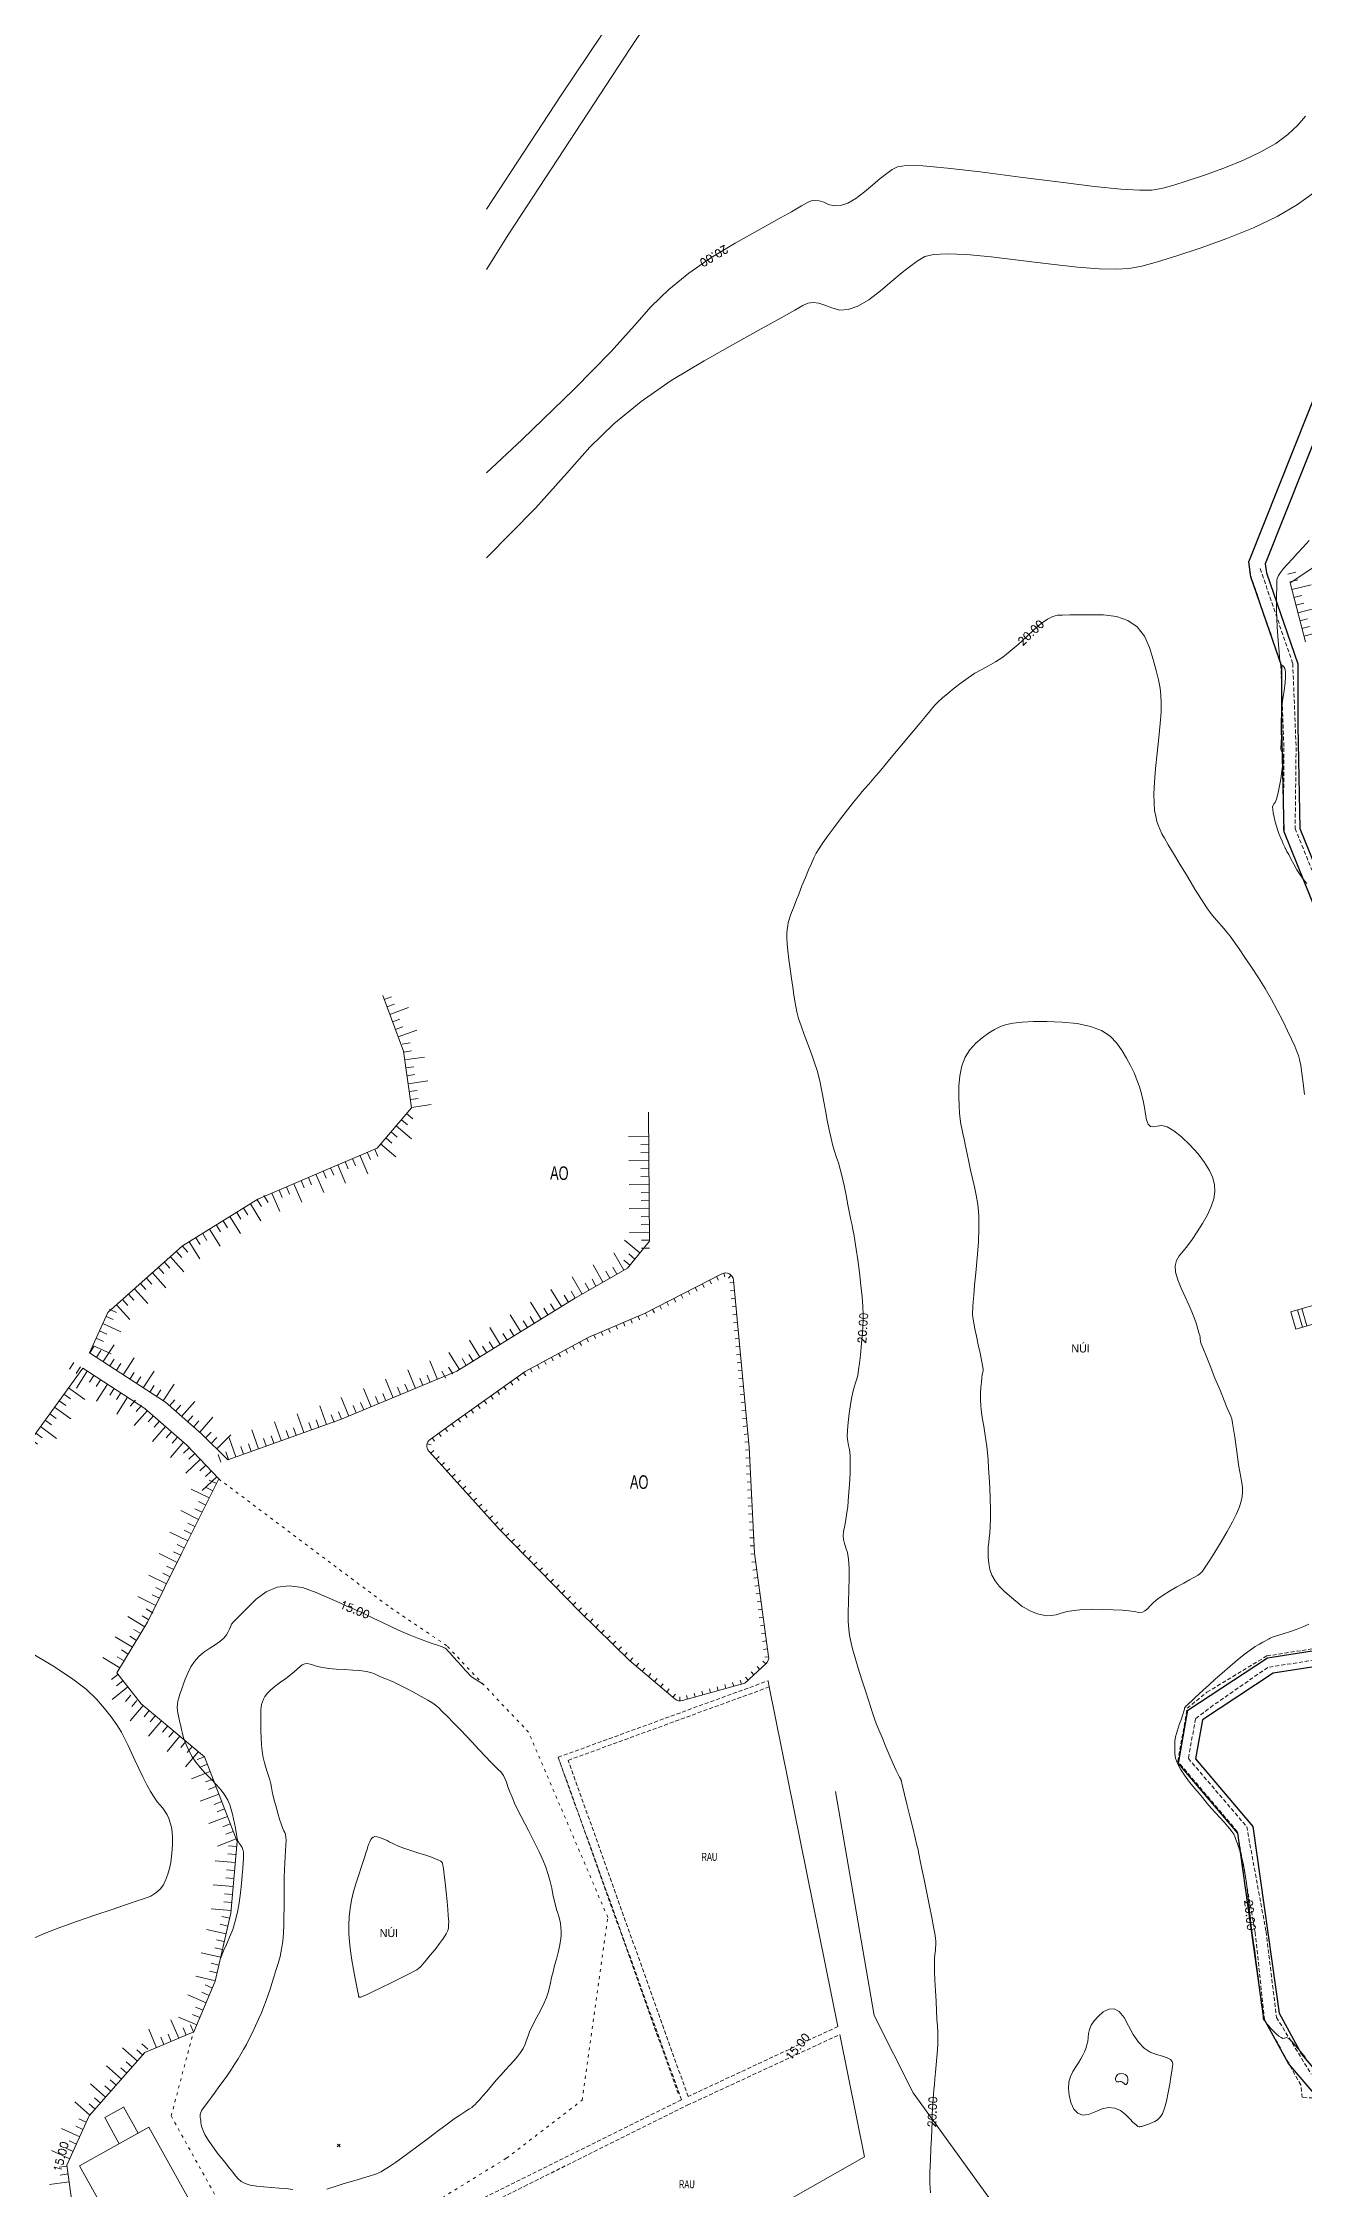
# Model space of a CAD drawing. Header units: inches. Extents: x 496359 to 501064, y 2374078 to 2377203.
# Drawn here: x 498346.5 to 498504.2, y 2376420.4 to 2376688.7 of the extents above; entities that cross this region are included whole.
import ezdxf
from ezdxf.enums import TextEntityAlignment as Align

# ---------------------------------------------------------------- set-up
doc = ezdxf.new("R2010")
doc.units = ezdxf.units.IN
doc.header["$MEASUREMENT"] = 0
doc.linetypes.add('ACAD_ISO03W100', pattern=[30, 12, -18])
doc.linetypes.add('DASHED', pattern=[0.75, 0.5, -0.25])
for name, color, linetype in [('CAY', 3, 'Continuous'), ('chu', 6, 'Continuous'), ('MANH', 147, 'Continuous'), ('NOI', 2, 'Continuous'), ('tl', 8, 'Continuous')]:
    doc.layers.add(name, color=color, linetype=linetype)
for name, color, linetype, lineweight in [('LC Net dam 1', 30, 'Continuous', 30), ('LC Net manh', 239, 'Continuous', 5), ('manh1', 67, 'Continuous', 13)]:
    doc.layers.add(name, color=color, linetype=linetype, lineweight=lineweight)
doc.styles.get("Standard").update_dxf_attribs({"font": 'vnsimli.shx', "height": 2})
doc.styles.add('style1', font='')
doc.styles.get('style1').set_extended_font_data('.VnAvantH')

# ---------------------------------------------------------------- blocks, each defined once
blk = doc.blocks.new('r')
at = {"layer": 'tl', "color": 7}
for points in [[(0.18, -0.18), (-0.18, 0.18)], [(0.18, 0.18), (-0.18, -0.18)]]:
    blk.add_lwpolyline(points, dxfattribs=at)
blk = doc.blocks.new('t1')
at = {"layer": 'tl', "color": 250, "lineweight": 0}
for p, q in [((-2, 0), (-2, 1)), ((-1, 0), (-1, 1)), ((0, 0), (0, 2.5))]:
    blk.add_line(p, q, dxfattribs=at)
blk = doc.blocks.new('t2')
at = {"layer": 'tl', "color": 250, "lineweight": 0}
for p, q in [((-2, 0), (-2, -1)), ((-1, 0), (-1, -1)), ((0, 0), (0, -2.5))]:
    blk.add_line(p, q, dxfattribs=at)
blk = doc.blocks.new('1')
at = {"layer": 'tl', "color": 250, "lineweight": 0}
blk.add_line((0, -0.5), (0, 0), dxfattribs=at)
blk = doc.blocks.new('Nền HT mới')
at = {"layer": 'MANH', "color": 2, "lineweight": 0, "elevation": -28.38}
for points in [[(131.4, 349.88), (117.14, 340.43), (119.04, 333.05)], [(117.23, 249.32), (135.9, 254.75)], [(117.86, 247.16), (136.52, 252.59)], [(118.66, 247.39), (118.04, 249.55)], [(119.24, 247.56), (118.61, 249.72)], [(117.86, 247.16), (117.23, 249.32)]]:
    blk.add_lwpolyline(points, dxfattribs=at)
at = {"layer": 'MANH', "color": 3, "linetype": 'DASHED', "lineweight": 0, "elevation": -28.38}
for points in [[(120.76, 151.03), (118.65, 151.12), (118.46, 152.69), (113.93, 160.84), (112.77, 171.71), (110.52, 184.38), (103.1, 193.12), (104.26, 199.78), (106.74, 201.77), (114.21, 206.31), (122.48, 207.6)], [(120.21, 299.79), (116.3, 309.55), (116.35, 319.98), (115.96, 330.37), (112.05, 341.75)], [(113.39, 342.21), (117.46, 330.35), (117.88, 319.85), (117.76, 309.73), (121.57, 300.3)], [(122.44, 206.16), (114.33, 204.88), (107.53, 200.14), (105.31, 198.46), (104.41, 193.5), (111.7, 184.98), (114.12, 171.87), (115.43, 161.14), (119.76, 154.05)]]:
    blk.add_lwpolyline(points, dxfattribs=at)
at = {"layer": 'MANH', "lineweight": 0, "elevation": -28.38}
for points in [[(3.71, 288.85), (6.3, 281.88), (7.32, 274.81), (3.02, 269.79), (-3.37, 267.08), (-11.88, 263.39), (-21.3, 257.55), (-30.65, 249.23), (-32.92, 244.2), (-23.45, 238.01), (-18.92, 234.05), (-15.66, 230.84), (-1.58, 235.85), (12.99, 241.89), (27.68, 251), (34.32, 254.79), (37.05, 258.13), (36.93, 274.26)], [(-145.43, 131.39), (-151.13, 146.74), (-144.95, 149.08), (-136.59, 151.03), (-124.53, 153.89), (-116.03, 157.11), (-108, 166.14), (-103.2, 175.09), (-96.92, 182.8), (-89.01, 190.37), (-80.57, 195.33), (-70.79, 199.91), (-67.08, 207.64), (-57.59, 216.27), (-48.87, 223.64), (-40.41, 233.13), (-33.79, 242.26)], [(-33.79, 242.26), (-26, 237.24), (-20.77, 232.65), (-16.79, 228.43), (-21.42, 219.1), (-25.68, 210.52), (-29.54, 204.18), (-26.47, 200.32), (-18.56, 193.72), (-14.49, 183.13), (-15.26, 174.18), (-17.21, 165.65), (-19.9, 159.32), (-26.02, 156.73), (-32.98, 148.84), (-35.76, 142.66), (-34.23, 131.46), (-34.23, 131.46), (-34.24, 131.46)], [(51.89, 203.21), (52.03, 202.44)], [(60.62, 160), (52.03, 202.44)], [(60.31, 189.36), (65.13, 161.37), (70.01, 151.72), (79.33, 138.78), (87.49, 128.79)], [(60.84, 158.99), (63.94, 143.72), (32.99, 126.11)], [(-31.03, 148.61), (-28.67, 149.92)], [(-31.03, 148.61), (-29.22, 145.35)], [(-28.7, 149.97), (-26.86, 146.66)], [(-34.2, 142.58), (-25.51, 147.41)], [(-14.69, 127.93), (-25.51, 147.41)], [(-23.37, 123.11), (-34.2, 142.58)]]:
    blk.add_lwpolyline(points, dxfattribs=at)
blk.add_lwpolyline([(9.49, 231.9, -0.444575), (9.64, 233.38), (12.39, 235.38), (21.53, 241.88), (29.47, 246.16), (36.44, 249.11), (46.11, 254.07, -0.530431), (47.56, 253.28), (49.53, 232.4), (50.2, 219.14), (51.95, 206.24, -0.244462), (51.64, 205.37), (48.98, 202.91), (41.17, 200.72, -0.249259), (40.26, 200.92), (34.55, 205.76), (28.31, 211.88), (18.31, 222.11), (10.37, 230.93), (9.49, 231.9)], format="xyb", dxfattribs=at)
at = {"layer": 'MANH', "linetype": 'ACAD_ISO03W100', "lineweight": 0, "ltscale": 0.03, "elevation": -28.38}
for points in [[(-22.73, 148.81), (-14.95, 134.8), (-3.01, 131.79), (5.82, 135.32), (19.18, 143.53), (28.64, 150.78), (31.85, 173.61), (21.95, 196.77), (11.72, 207.59), (4.38, 212.56), (-16.79, 228.43)], [(-22.73, 148.81), (-19.94, 159.3)]]:
    blk.add_lwpolyline(points, dxfattribs=at)
at = {"layer": 'MANH', "linetype": 'DASHED', "lineweight": 0, "elevation": -28.38}
for points in [[(40.64, 151.62), (25.65, 193.64), (51.89, 203.21)], [(41.88, 151.24), (26.9, 193.26), (52.03, 202.44)], [(25.65, 193.64), (41.05, 150.85)], [(21.39, 140.01), (41.78, 150.15), (60.84, 158.99)], [(60.62, 160), (41.88, 151.24)], [(41.05, 150.85), (-15.65, 122.7)], [(-14.94, 121.94), (21.39, 140.01)]]:
    blk.add_lwpolyline(points, dxfattribs=at)
at = {"layer": 'manh1', "color": 1, "lineweight": 0, "elevation": -28.38}
for points in [[(119.5, 345.73), (118.76, 344.89), (118.06, 344.12), (117.41, 343.42), (116.82, 342.78), (116.32, 342.22), (115.93, 341.74), (115.66, 341.33), (115.5, 340.99), (115.45, 340.72), (115.45, 340.44), (115.45, 340.08), (115.45, 339.64), (115.44, 339.11), (115.42, 338.48), (115.41, 337.76), (115.42, 336.92), (115.45, 335.97), (115.52, 334.91), (115.6, 333.77), (115.69, 332.69), (115.76, 331.81), (115.82, 331.16), (115.86, 330.75), (115.89, 330.54), (115.9, 330.46), (115.91, 330.41), (115.92, 330.37), (115.92, 330.33), (115.92, 330.31), (115.94, 330.28), (115.99, 330.23), (116.08, 330.16), (116.2, 330.07), (116.36, 329.95), (116.49, 329.72), (116.57, 329.31), (116.57, 328.71), (116.5, 327.92), (116.37, 326.96), (116.23, 325.93), (116.11, 324.95), (116.04, 324.02), (116.01, 323.16), (116.01, 322.37), (116.03, 321.67), (116.04, 321.08), (116.03, 320.6), (116.02, 320.24), (115.99, 319.99), (115.97, 319.8), (115.98, 319.63), (116.02, 319.47), (116.09, 319.32), (116.17, 319.16), (116.25, 318.9), (116.26, 318.45), (116.22, 317.78), (116.11, 316.92), (115.95, 315.88), (115.76, 314.84), (115.58, 314), (115.41, 313.38), (115.25, 312.99), (115.1, 312.79), (115, 312.66), (114.94, 312.44), (114.95, 312.11), (115.01, 311.67), (115.12, 311.13), (115.27, 310.55), (115.43, 310), (115.6, 309.47), (115.77, 308.98), (115.95, 308.53), (116.12, 308.13), (116.26, 307.81), (116.38, 307.57), (116.46, 307.39), (116.52, 307.28), (116.6, 307.13), (116.74, 306.87), (116.95, 306.47), (117.24, 305.93), (117.59, 305.27), (117.98, 304.58), (118.38, 303.94), (118.8, 303.37), (119.23, 302.87)], [(16.69, 379.6), (19.47, 384.03), (34.64, 407.22), (47.16, 425.89), (56.41, 439.1), (62.32, 446.79), (65.31, 449.42), (67.76, 449.87), (72.07, 451.01), (78.65, 453.34), (87.51, 456.9), (98.36, 461.55), (109.34, 466.26), (118.62, 470.02), (125.88, 472.65)], [(119.06, 398.77), (118.08, 397.62), (116.86, 396.47), (115.33, 395.36), (113.47, 394.28), (111.3, 393.24), (108.85, 392.26), (106.42, 391.38), (104.28, 390.66), (102.49, 390.11), (101.04, 389.73), (99.83, 389.52), (98.32, 389.49), (95.96, 389.64), (92.66, 389.98), (88.42, 390.49), (83.39, 391.15), (78.41, 391.8), (74.3, 392.27), (71.22, 392.53), (69.16, 392.58), (68.06, 392.42), (67.41, 392.08), (66.72, 391.59), (65.91, 390.96), (64.98, 390.18), (63.92, 389.3), (62.85, 388.48), (61.85, 387.89), (60.95, 387.58), (60.16, 387.53), (59.45, 387.72), (58.83, 387.99), (58.26, 388.17), (57.74, 388.23), (57.27, 388.16), (56.8, 387.96), (56.06, 387.53), (54.81, 386.82), (52.99, 385.8), (50.62, 384.48), (47.75, 382.87), (44.74, 381.06), (41.97, 379.13), (39.49, 377.1), (37.27, 374.96), (35.18, 372.59), (32.28, 369.36), (27.65, 364.64), (21.16, 358.35), (16.69, 354.16)], [(72.18, 139.19), (72.1, 140.36), (72.11, 141.81), (72.17, 143.34), (72.23, 144.76), (72.29, 146.03), (72.34, 147.14), (72.37, 148.1), (72.41, 148.94), (72.44, 149.7), (72.48, 150.38), (72.52, 150.97), (72.56, 151.51), (72.61, 152.06), (72.67, 152.7), (72.74, 153.44), (72.82, 154.29), (72.91, 155.22), (72.99, 156.18), (73.05, 157.07), (73.08, 157.88), (73.09, 158.63), (73.08, 159.32), (73.04, 160.05), (72.99, 160.92), (72.93, 161.96), (72.87, 163.15), (72.79, 164.47), (72.72, 165.77), (72.68, 166.89), (72.67, 167.8), (72.69, 168.51), (72.74, 169.03), (72.79, 169.44), (72.82, 169.83), (72.84, 170.22), (72.83, 170.62), (72.79, 171.04), (72.71, 171.61), (72.56, 172.46), (72.34, 173.61), (72.06, 175.04), (71.71, 176.72), (71.37, 178.37), (71.09, 179.72), (70.89, 180.72), (70.76, 181.37), (70.69, 181.73), (70.63, 182.06), (70.49, 182.66), (70.27, 183.58), (69.98, 184.81), (69.61, 186.3), (69.24, 187.79), (68.95, 189), (68.73, 189.87), (68.6, 190.42), (68.55, 190.65), (68.53, 190.72), (68.53, 190.75), (68.52, 190.79), (68.51, 190.82), (68.49, 190.85), (68.47, 190.89), (68.44, 190.96), (68.39, 191.04), (68.32, 191.15), (68.23, 191.31), (68.09, 191.59), (67.86, 192.09), (67.53, 192.82), (67.11, 193.78), (66.61, 194.94), (66.12, 196.11), (65.71, 197.09), (65.4, 197.87), (65.18, 198.43), (65.06, 198.81), (64.93, 199.22), (64.73, 199.86), (64.44, 200.77), (64.06, 201.93), (63.61, 203.33), (63.15, 204.77), (62.75, 206.07), (62.44, 207.18), (62.21, 208.11), (62.05, 208.89), (61.96, 209.67), (61.91, 210.62), (61.9, 211.76), (61.92, 213.09), (61.98, 214.58), (62.03, 216.06), (62.01, 217.34), (61.94, 218.39), (61.8, 219.22), (61.61, 219.84), (61.43, 220.35), (61.31, 220.85), (61.27, 221.35), (61.31, 221.87), (61.42, 222.41), (61.56, 223.07), (61.7, 223.93), (61.83, 225), (61.95, 226.28), (62.06, 227.73), (62.14, 229.17), (62.16, 230.4), (62.14, 231.38), (62.06, 232.11), (61.94, 232.62), (61.83, 233.1), (61.78, 233.73), (61.79, 234.52), (61.87, 235.49), (62.01, 236.61), (62.19, 237.73), (62.36, 238.68), (62.52, 239.44), (62.67, 240.02), (62.82, 240.43), (62.95, 240.83), (63.08, 241.37), (63.2, 242.05), (63.32, 242.9), (63.43, 243.89), (63.52, 244.91), (63.61, 245.86), (63.68, 246.73), (63.73, 247.5), (63.77, 248.22), (63.78, 249), (63.74, 249.98), (63.64, 251.19), (63.49, 252.62), (63.29, 254.23), (63.08, 255.82), (62.9, 257.17), (62.74, 258.25), (62.6, 259.06), (62.49, 259.62), (62.38, 260.13), (62.24, 260.8), (62.07, 261.65), (61.86, 262.69), (61.63, 263.89), (61.38, 265.1), (61.14, 266.19), (60.9, 267.14), (60.67, 267.93), (60.44, 268.6), (60.22, 269.27), (59.99, 270.06), (59.76, 270.99), (59.52, 272.07), (59.28, 273.27), (59.05, 274.47), (58.84, 275.55), (58.67, 276.5), (58.52, 277.31), (58.39, 278), (58.23, 278.69), (58.01, 279.5), (57.69, 280.45), (57.3, 281.55), (56.84, 282.76), (56.39, 283.97), (56, 285.06), (55.7, 286), (55.48, 286.8), (55.33, 287.48), (55.22, 288.15), (55.1, 288.95), (54.97, 289.89), (54.81, 290.97), (54.64, 292.18), (54.48, 293.37), (54.36, 294.43), (54.28, 295.32), (54.24, 296.05), (54.24, 296.62), (54.27, 297.1), (54.33, 297.55), (54.41, 297.97), (54.51, 298.37), (54.64, 298.76), (54.81, 299.23), (55.05, 299.83), (55.35, 300.59), (55.71, 301.5), (56.12, 302.55), (56.55, 303.61), (56.95, 304.55), (57.3, 305.37), (57.62, 306.06), (57.91, 306.63), (58.25, 307.22), (58.72, 307.93), (59.33, 308.8), (60.08, 309.8), (60.94, 310.94), (61.81, 312.05), (62.56, 313), (63.17, 313.76), (63.66, 314.34), (64.03, 314.78), (64.46, 315.26), (65.09, 316), (65.96, 317.02), (67.06, 318.34), (68.36, 319.9), (69.65, 321.45), (70.73, 322.74), (71.55, 323.74), (72.12, 324.43), (72.46, 324.86), (72.75, 325.18), (73.14, 325.56), (73.67, 326.04), (74.34, 326.61), (75.14, 327.27), (76.01, 327.95), (76.88, 328.57), (77.74, 329.13), (78.6, 329.62), (79.44, 330.07), (80.31, 330.54), (81.21, 331.14), (82.16, 331.87), (83.15, 332.72), (84.17, 333.69), (85.15, 334.61), (86.03, 335.36), (86.8, 335.9), (87.46, 336.23), (88.04, 336.38), (88.69, 336.41), (89.58, 336.43), (90.73, 336.44), (92.15, 336.45), (93.79, 336.42), (95.43, 336.23), (96.85, 335.74), (98.01, 334.92), (98.91, 333.78), (99.56, 332.35), (100.03, 330.85), (100.4, 329.48), (100.68, 328.29), (100.88, 327.26), (100.99, 326.38), (101.03, 325.45), (101, 324.27), (100.9, 322.83), (100.74, 321.11), (100.53, 319.16), (100.32, 317.21), (100.18, 315.5), (100.11, 314.06), (100.12, 312.89), (100.2, 311.99), (100.33, 311.26), (100.49, 310.62), (100.67, 310.05), (100.87, 309.54), (101.1, 309.07), (101.42, 308.51), (101.9, 307.7), (102.54, 306.62), (103.35, 305.28), (104.29, 303.72), (105.24, 302.16), (106.06, 300.85), (106.74, 299.82), (107.26, 299.08), (107.64, 298.59), (107.95, 298.25), (108.26, 297.91), (108.57, 297.55), (108.89, 297.17), (109.23, 296.76), (109.63, 296.25), (110.13, 295.56), (110.75, 294.68), (111.49, 293.62), (112.32, 292.39), (113.19, 291.06), (114.02, 289.72), (114.8, 288.36), (115.53, 287.01), (116.21, 285.68), (116.81, 284.44), (117.31, 283.39), (117.7, 282.53), (117.98, 281.87), (118.17, 281.37), (118.31, 280.84), (118.45, 280.11), (118.6, 279.13), (118.76, 277.91), (118.93, 276.48)], [(119.48, 210.29), (118.7, 209.93), (117.88, 209.61), (117.04, 209.32), (116.25, 209.08), (115.61, 208.87), (115.14, 208.72), (114.82, 208.6), (114.65, 208.53), (114.53, 208.45), (114.34, 208.35), (114.07, 208.2), (113.72, 208.02), (113.29, 207.79), (112.76, 207.48), (112.12, 207.04), (111.38, 206.48), (110.53, 205.79), (109.59, 204.99), (108.65, 204.16), (107.78, 203.39), (107.01, 202.69), (106.32, 202.07), (105.74, 201.53), (105.24, 201.07), (104.84, 200.69), (104.52, 200.4), (104.3, 200.19), (104.15, 200.06), (104.06, 199.97), (104, 199.91), (103.96, 199.85), (103.94, 199.81), (103.93, 199.76), (103.91, 199.64), (103.83, 199.39), (103.71, 199), (103.54, 198.47), (103.32, 197.82), (103.11, 197.16), (102.94, 196.61), (102.82, 196.19), (102.75, 195.89), (102.73, 195.71), (102.73, 195.54), (102.74, 195.31), (102.74, 194.99), (102.73, 194.59), (102.74, 194.1), (102.82, 193.53), (103.04, 192.88), (103.41, 192.17), (103.92, 191.39), (104.57, 190.55), (105.22, 189.76), (105.76, 189.11), (106.18, 188.61), (106.46, 188.26), (106.63, 188.05), (106.78, 187.86), (107.02, 187.58), (107.36, 187.2), (107.8, 186.7), (108.34, 186.11), (108.87, 185.53), (109.31, 185.04), (109.64, 184.66), (109.86, 184.38), (109.99, 184.21), (110.08, 184.03), (110.2, 183.75), (110.36, 183.35), (110.55, 182.84), (110.78, 182.2), (111.02, 181.4), (111.25, 180.42), (111.47, 179.25), (111.67, 177.9), (111.85, 176.4), (112.01, 174.96), (112.14, 173.77), (112.24, 172.88), (112.3, 172.28), (112.34, 171.95), (112.37, 171.79), (112.39, 171.67), (112.4, 171.59), (112.42, 171.51), (112.43, 171.43), (112.47, 171.15), (112.56, 170.5), (112.7, 169.45), (112.89, 168), (113.12, 166.21), (113.35, 164.42), (113.53, 162.97), (113.67, 161.91), (113.75, 161.25), (113.78, 160.96), (113.8, 160.88), (113.81, 160.83), (113.83, 160.81), (113.86, 160.79), (113.9, 160.77), (113.94, 160.74), (114, 160.69), (114.07, 160.6), (114.15, 160.49), (114.24, 160.34), (114.37, 160.16), (114.55, 159.94), (114.78, 159.69), (115.07, 159.4), (115.4, 159.08), (115.73, 158.8), (116.01, 158.61), (116.24, 158.51), (116.41, 158.52), (116.54, 158.6), (116.69, 158.63), (116.95, 158.48), (117.33, 158.14), (117.82, 157.6), (118.42, 156.89), (119.07, 156.14)], [(-16.55, 168.56), (-16.49, 168.7), (-16.18, 169.44), (-15.82, 170.26), (-15.43, 171.15), (-15.04, 172.12), (-14.71, 173.16), (-14.44, 174.28), (-14.22, 175.46), (-14.07, 176.69), (-13.95, 177.87), (-13.86, 178.9), (-13.78, 179.76), (-13.72, 180.45), (-13.68, 180.98), (-13.67, 181.41), (-13.7, 181.77), (-13.76, 182.1), (-13.86, 182.38), (-14, 182.61), (-14.14, 182.8), (-14.25, 182.95), (-14.33, 183.07), (-14.39, 183.14), (-14.41, 183.19), (-14.43, 183.28), (-14.47, 183.48), (-14.52, 183.79), (-14.6, 184.23), (-14.7, 184.77), (-14.81, 185.37), (-14.94, 185.97), (-15.08, 186.55), (-15.23, 187.13), (-15.41, 187.7), (-15.66, 188.28), (-16.01, 188.89), (-16.49, 189.54), (-17.08, 190.22), (-17.77, 190.93), (-18.48, 191.65), (-19.11, 192.36), (-19.65, 193.04), (-20.09, 193.7), (-20.44, 194.34), (-20.73, 194.96), (-20.97, 195.54), (-21.17, 196.09), (-21.33, 196.61), (-21.45, 197.1), (-21.54, 197.56), (-21.64, 197.99), (-21.72, 198.4), (-21.81, 198.79), (-21.89, 199.15), (-21.94, 199.51), (-21.96, 199.88), (-21.94, 200.26), (-21.88, 200.66), (-21.77, 201.08), (-21.63, 201.55), (-21.45, 202.09), (-21.23, 202.71), (-20.96, 203.4), (-20.65, 204.16), (-20.28, 204.93), (-19.82, 205.62), (-19.27, 206.25), (-18.63, 206.79), (-17.91, 207.27), (-17.22, 207.7), (-16.63, 208.12), (-16.16, 208.53), (-15.82, 208.93), (-15.59, 209.32), (-15.44, 209.67), (-15.32, 209.95), (-15.24, 210.15), (-15.18, 210.28), (-15.12, 210.36), (-14.96, 210.53), (-14.59, 210.91), (-13.99, 211.52), (-13.16, 212.37), (-12.1, 213.4), (-10.87, 214.34), (-9.48, 214.92), (-7.97, 215.09), (-6.32, 214.86), (-4.59, 214.25), (-2.96, 213.53), (-1.65, 212.93), (-0.69, 212.49), (-0.08, 212.22), (0.23, 212.1), (0.49, 212.01), (0.93, 211.81), (1.61, 211.48), (2.53, 211.04), (3.67, 210.48), (4.89, 209.89), (6.06, 209.36), (7.16, 208.89), (8.17, 208.48), (9.1, 208.14), (9.91, 207.87), (10.55, 207.65), (11.03, 207.48), (11.34, 207.37), (11.51, 207.29), (11.64, 207.18), (11.86, 206.96), (12.17, 206.62), (12.58, 206.16), (13.08, 205.6), (13.59, 205.03), (14.01, 204.55), (14.34, 204.19), (14.57, 203.93), (14.73, 203.77), (14.93, 203.62), (15.28, 203.39), (15.79, 203.06), (16.28, 202.77)]]:
    blk.add_lwpolyline(points, dxfattribs=at)
at = {"layer": 'manh1', "lineweight": 0, "elevation": -28.38}
for points in [[(16.69, 387.13), (26, 401.37), (43.08, 426.82), (55.68, 444.84), (63.72, 455.31), (67.67, 458.84), (70.3, 459.14), (74.41, 459.91), (80.47, 461.78), (88.51, 464.85), (98.28, 468.96), (108.24, 473.15), (116.84, 476.48), (123.83, 478.77)], [(120.13, 389.22), (118.04, 387.7), (115.51, 386.23), (112.55, 384.82), (109.21, 383.47), (105.89, 382.28), (102.99, 381.3), (100.55, 380.55), (98.58, 380.03), (97.01, 379.73), (95.38, 379.63), (93.25, 379.68), (90.54, 379.89), (87.26, 380.24), (83.49, 380.72), (79.78, 381.17), (76.68, 381.46), (74.26, 381.57), (72.55, 381.48), (71.47, 381.21), (70.66, 380.73), (69.74, 380.07), (68.64, 379.2), (67.36, 378.14), (65.93, 376.93), (64.46, 375.81), (63.11, 375.02), (61.88, 374.59), (60.79, 374.53), (59.84, 374.79), (58.98, 375.15), (58.21, 375.4), (57.5, 375.48), (56.86, 375.39), (56.21, 375.11), (55.21, 374.53), (53.5, 373.56), (51.03, 372.17), (47.79, 370.37), (43.88, 368.17), (39.78, 365.7), (36, 363.08), (32.61, 360.31), (29.6, 357.38), (26.74, 354.15), (22.79, 349.75), (16.69, 343.54)], [(-40.32, 206.73), (-37.5, 205.07), (-35.18, 203.55), (-33.37, 202.16), (-32.05, 200.9), (-31.05, 199.75), (-30.22, 198.69), (-29.52, 197.7), (-28.95, 196.79), (-28.5, 195.94), (-28.11, 195.1), (-27.69, 194.22), (-27.25, 193.27), (-26.77, 192.26), (-26.27, 191.22), (-25.77, 190.21), (-25.31, 189.35), (-24.87, 188.64), (-24.47, 188.07), (-24.11, 187.65), (-23.79, 187.28), (-23.5, 186.89), (-23.24, 186.46), (-23.02, 185.99), (-22.84, 185.47), (-22.7, 184.91), (-22.6, 184.29), (-22.55, 183.61), (-22.55, 182.87), (-22.59, 182.08), (-22.67, 181.28), (-22.79, 180.5), (-22.95, 179.75), (-23.14, 179.03), (-23.38, 178.35), (-23.69, 177.71), (-24.11, 177.16), (-24.64, 176.69), (-25.29, 176.3), (-26.08, 175.98), (-27.09, 175.64), (-28.44, 175.19), (-30.12, 174.63), (-32.13, 173.95), (-34.43, 173.17), (-36.65, 172.38), (-38.46, 171.68), (-39.8, 171.09)], [(-3.29, 139.66), (-2.76, 139.84), (-2.12, 140.05), (-1.37, 140.28), (-0.52, 140.54), (0.41, 140.81), (1.3, 141.07), (2.03, 141.28), (2.58, 141.45), (2.94, 141.57), (3.15, 141.65), (3.3, 141.73), (3.52, 141.85), (3.82, 142.04), (4.21, 142.28), (4.69, 142.59), (5.3, 143.01), (6.08, 143.56), (7.03, 144.25), (8.16, 145.09), (9.42, 146.05), (10.68, 146.99), (11.77, 147.8), (12.66, 148.44), (13.35, 148.92), (13.86, 149.24), (14.24, 149.48), (14.56, 149.69), (14.84, 149.89), (15.07, 150.07), (15.27, 150.26), (15.49, 150.51), (15.8, 150.85), (16.21, 151.32), (16.71, 151.89), (17.29, 152.57), (17.91, 153.29), (18.51, 153.96), (19.08, 154.59), (19.61, 155.18), (20.11, 155.72), (20.56, 156.23), (20.95, 156.74), (21.26, 157.26), (21.51, 157.78), (21.7, 158.3), (21.89, 158.85), (22.12, 159.44), (22.42, 160.09), (22.77, 160.78), (23.17, 161.52), (23.56, 162.26), (23.9, 162.96), (24.18, 163.63), (24.39, 164.26), (24.54, 164.85), (24.67, 165.46), (24.82, 166.12), (25, 166.83), (25.2, 167.61), (25.43, 168.43), (25.64, 169.25), (25.81, 170.01), (25.93, 170.7), (26, 171.31), (26.01, 171.87), (25.99, 172.37), (25.94, 172.85), (25.85, 173.3), (25.74, 173.74), (25.6, 174.16), (25.45, 174.61), (25.29, 175.15), (25.14, 175.77), (24.99, 176.48), (24.84, 177.28), (24.65, 178.13), (24.41, 179), (24.1, 179.9), (23.73, 180.81), (23.3, 181.73), (22.84, 182.66), (22.38, 183.57), (21.92, 184.48), (21.46, 185.38), (21.01, 186.26), (20.58, 187.1), (20.2, 187.9), (19.88, 188.65), (19.6, 189.34), (19.37, 189.97), (19.17, 190.53), (18.97, 190.99), (18.79, 191.37), (18.61, 191.64), (18.43, 191.85), (18.17, 192.09), (17.78, 192.48), (17.24, 193.04), (16.56, 193.76), (15.74, 194.63), (14.91, 195.53), (14.14, 196.33), (13.47, 197.04), (12.9, 197.63), (12.41, 198.11), (12, 198.52), (11.63, 198.89), (11.31, 199.21), (11.03, 199.51), (10.78, 199.77), (10.46, 200.05), (9.98, 200.39), (9.34, 200.8), (8.52, 201.26), (7.56, 201.78), (6.59, 202.29), (5.76, 202.71), (5.09, 203.03), (4.59, 203.26), (4.23, 203.41), (3.95, 203.51), (3.67, 203.63), (3.37, 203.76), (3.04, 203.91), (2.68, 204.07), (2.23, 204.23), (1.63, 204.36), (0.87, 204.47), (-0.03, 204.55), (-1.08, 204.61), (-2.12, 204.67), (-3.04, 204.75), (-3.82, 204.87), (-4.45, 205.01), (-4.94, 205.17), (-5.34, 205.3), (-5.71, 205.35), (-6.04, 205.32), (-6.34, 205.19), (-6.62, 204.97), (-6.94, 204.69), (-7.34, 204.34), (-7.83, 203.95), (-8.41, 203.51), (-9.07, 203.03), (-9.72, 202.54), (-10.26, 202.07), (-10.69, 201.65), (-11, 201.25), (-11.2, 200.9), (-11.33, 200.56), (-11.42, 200.23), (-11.49, 199.9), (-11.53, 199.58), (-11.54, 199.24), (-11.54, 198.85), (-11.53, 198.34), (-11.52, 197.71), (-11.5, 196.94), (-11.47, 196.07), (-11.42, 195.18), (-11.34, 194.35), (-11.23, 193.61), (-11.08, 192.94), (-10.9, 192.36), (-10.71, 191.83), (-10.55, 191.32), (-10.41, 190.82), (-10.29, 190.34), (-10.19, 189.87), (-10.09, 189.37), (-9.96, 188.8), (-9.8, 188.15), (-9.61, 187.44), (-9.39, 186.67), (-9.17, 185.93), (-8.97, 185.31), (-8.8, 184.82), (-8.65, 184.47), (-8.53, 184.23), (-8.44, 184), (-8.39, 183.67), (-8.37, 183.23), (-8.39, 182.66), (-8.44, 181.99), (-8.49, 181.23), (-8.54, 180.42), (-8.58, 179.57), (-8.6, 178.67), (-8.61, 177.74), (-8.61, 176.77), (-8.61, 175.78), (-8.62, 174.77), (-8.63, 173.74), (-8.64, 172.7), (-8.69, 171.66), (-8.78, 170.65), (-8.93, 169.68), (-9.12, 168.75), (-9.37, 167.85), (-9.63, 166.99), (-9.89, 166.17), (-10.14, 165.39), (-10.37, 164.65), (-10.6, 163.94), (-10.85, 163.23), (-11.13, 162.5), (-11.44, 161.72), (-11.8, 160.91), (-12.19, 160.07), (-12.58, 159.24), (-12.97, 158.47), (-13.33, 157.76), (-13.68, 157.12), (-14.01, 156.53), (-14.36, 155.94), (-14.75, 155.32), (-15.19, 154.65), (-15.68, 153.93), (-16.21, 153.18), (-16.75, 152.44), (-17.24, 151.77), (-17.68, 151.18), (-18.07, 150.66), (-18.41, 150.22), (-18.69, 149.85), (-18.9, 149.52), (-19.04, 149.24), (-19.11, 149.01), (-19.12, 148.81), (-19.1, 148.63), (-19.07, 148.44), (-19.04, 148.23), (-19.01, 148), (-18.98, 147.76), (-18.93, 147.5), (-18.83, 147.19), (-18.69, 146.86), (-18.51, 146.49), (-18.28, 146.08), (-17.99, 145.64), (-17.66, 145.15), (-17.27, 144.62), (-16.84, 144.05), (-16.35, 143.44), (-15.87, 142.85), (-15.42, 142.29), (-15.03, 141.8), (-14.67, 141.35), (-14.35, 140.97), (-13.98, 140.64), (-13.49, 140.38), (-12.85, 140.17), (-12.06, 140.03), (-11.15, 139.94), (-10.19, 139.88), (-9.25, 139.81), (-8.36, 139.73), (-7.52, 139.63)]]:
    blk.add_lwpolyline(points, dxfattribs=at)
for points in [[(89.25, 211.85), (90.13, 212), (91.17, 212.1), (92.38, 212.15), (93.71, 212.13), (95.02, 212.08), (96.12, 212.02), (96.99, 211.95), (97.63, 211.87), (98.05, 211.78), (98.36, 211.75), (98.67, 211.8), (98.98, 211.96), (99.3, 212.21), (99.65, 212.57), (100.06, 212.98), (100.6, 213.43), (101.27, 213.91), (102.07, 214.41), (102.97, 214.93), (103.85, 215.41), (104.57, 215.81), (105.1, 216.11), (105.46, 216.31), (105.64, 216.42), (105.73, 216.48), (105.81, 216.54), (105.9, 216.61), (105.98, 216.68), (106.09, 216.78), (106.28, 217.03), (106.61, 217.52), (107.1, 218.28), (107.73, 219.3), (108.5, 220.56), (109.28, 221.87), (109.93, 223.06), (110.43, 224.08), (110.79, 224.94), (111, 225.65), (111.12, 226.25), (111.18, 226.79), (111.19, 227.28), (111.15, 227.73), (111.07, 228.15), (110.96, 228.64), (110.83, 229.32), (110.69, 230.18), (110.54, 231.24), (110.38, 232.46), (110.22, 233.66), (110.07, 234.65), (109.94, 235.41), (109.83, 235.94), (109.72, 236.27), (109.56, 236.64), (109.28, 237.28), (108.89, 238.24), (108.37, 239.51), (107.74, 241.04), (107.13, 242.56), (106.63, 243.81), (106.26, 244.73), (106.03, 245.32), (105.94, 245.61), (105.91, 245.72), (105.9, 245.8), (105.9, 245.86), (105.9, 245.92), (105.9, 245.98), (105.89, 246.1), (105.83, 246.34), (105.74, 246.69), (105.6, 247.17), (105.41, 247.78), (105.17, 248.49), (104.86, 249.3), (104.47, 250.21), (104.02, 251.2), (103.51, 252.28), (103.08, 253.33), (102.82, 254.27), (102.77, 255.07), (102.92, 255.75), (103.27, 256.32), (103.75, 256.88), (104.29, 257.56), (104.88, 258.37), (105.52, 259.31), (106.19, 260.37), (106.8, 261.46), (107.27, 262.49), (107.58, 263.46), (107.72, 264.37), (107.7, 265.21), (107.49, 266.06), (107.07, 266.98), (106.45, 267.98), (105.62, 269.06), (104.61, 270.18), (103.56, 271.2), (102.61, 271.95), (101.78, 272.42), (101.09, 272.6), (100.52, 272.53), (100.06, 272.42), (99.69, 272.5), (99.4, 272.79), (99.19, 273.3), (99.06, 274.01), (98.93, 274.85), (98.77, 275.7), (98.56, 276.56), (98.3, 277.43), (97.99, 278.3), (97.62, 279.18), (97.19, 280.09), (96.69, 281.01), (96.13, 281.95), (95.48, 282.9), (94.65, 283.77), (93.56, 284.47), (92.18, 285), (90.52, 285.35), (88.62, 285.53), (86.71, 285.59), (85.04, 285.59), (83.65, 285.53), (82.53, 285.41), (81.67, 285.23), (80.94, 284.97), (80.2, 284.61), (79.44, 284.14), (78.64, 283.57), (77.84, 282.88), (77.1, 282.08), (76.52, 281.13), (76.09, 280.05), (75.84, 278.83), (75.74, 277.51), (75.73, 276.21), (75.76, 275.07), (75.81, 274.13), (75.88, 273.38), (75.97, 272.79), (76.08, 272.25), (76.21, 271.62), (76.37, 270.88), (76.55, 270.03), (76.75, 269.07), (76.97, 268.06), (77.19, 267.03), (77.43, 266), (77.67, 264.96), (77.91, 263.9), (78.11, 262.73), (78.22, 261.36), (78.24, 259.79), (78.17, 258.01), (78.02, 256.07), (77.84, 254.2), (77.69, 252.63), (77.58, 251.41), (77.5, 250.55), (77.47, 250.01), (77.46, 249.66), (77.45, 249.37), (77.45, 249.12), (77.45, 248.9), (77.46, 248.69), (77.5, 248.38), (77.59, 247.89), (77.73, 247.19), (77.92, 246.29), (78.16, 245.21), (78.39, 244.14), (78.57, 243.26), (78.69, 242.61), (78.75, 242.17), (78.75, 241.94), (78.71, 241.76), (78.66, 241.47), (78.61, 241.07), (78.54, 240.53), (78.47, 239.88), (78.42, 239.15), (78.42, 238.38), (78.46, 237.57), (78.56, 236.74), (78.69, 235.88), (78.84, 235.02), (78.98, 234.16), (79.11, 233.33), (79.21, 232.5), (79.3, 231.68), (79.38, 230.8), (79.45, 229.79), (79.52, 228.65), (79.58, 227.37), (79.63, 225.98), (79.67, 224.62), (79.67, 223.44), (79.65, 222.45), (79.6, 221.66), (79.53, 221.04), (79.46, 220.5), (79.41, 219.93), (79.4, 219.3), (79.41, 218.61), (79.47, 217.87), (79.6, 217.12), (79.86, 216.39), (80.25, 215.7), (80.77, 215.03), (81.4, 214.41), (82.04, 213.84), (82.6, 213.37), (83.05, 212.99), (83.4, 212.71), (83.66, 212.51), (83.9, 212.35), (84.2, 212.18), (84.57, 212), (85.02, 211.8), (85.54, 211.59), (86.11, 211.43), (86.69, 211.34), (87.28, 211.36), (87.89, 211.46), (88.53, 211.64)], [(2.34, 183.54), (2.52, 183.67), (2.74, 183.73), (3.01, 183.71), (3.32, 183.63), (3.65, 183.51), (3.96, 183.38), (4.25, 183.24), (4.53, 183.09), (4.81, 182.94), (5.16, 182.77), (5.67, 182.55), (6.36, 182.3), (7.22, 182.01), (8.22, 181.68), (9.21, 181.36), (10.01, 181.08), (10.59, 180.84), (10.97, 180.65), (11.15, 180.48), (11.23, 180.2), (11.31, 179.7), (11.4, 178.96), (11.51, 177.98), (11.63, 176.79), (11.75, 175.6), (11.84, 174.62), (11.91, 173.89), (11.94, 173.4), (11.96, 173.13), (11.96, 172.98), (11.95, 172.84), (11.95, 172.67), (11.94, 172.49), (11.93, 172.27), (11.84, 171.98), (11.64, 171.58), (11.3, 171.05), (10.83, 170.39), (10.25, 169.64), (9.65, 168.9), (9.14, 168.27), (8.73, 167.8), (8.42, 167.46), (8.2, 167.25), (7.96, 167.09), (7.63, 166.9), (7.17, 166.66), (6.6, 166.36), (5.92, 166.02), (5.2, 165.67), (4.5, 165.32), (3.83, 165), (3.21, 164.69), (2.62, 164.41), (2.11, 164.16), (1.68, 163.96), (1.35, 163.81), (1.12, 163.72), (0.98, 163.67), (0.89, 163.66), (0.82, 163.66), (0.77, 163.67), (0.74, 163.69), (0.72, 163.73), (0.71, 163.76), (0.7, 163.8), (0.69, 163.84), (0.69, 163.88), (0.68, 163.94), (0.64, 164.12), (0.56, 164.51), (0.44, 165.15), (0.26, 166.01), (0.05, 167.1), (-0.16, 168.28), (-0.33, 169.44), (-0.45, 170.56), (-0.52, 171.64), (-0.53, 172.68), (-0.48, 173.71), (-0.37, 174.75), (-0.18, 175.8), (0.08, 176.88), (0.4, 177.95), (0.73, 178.97), (1.02, 179.86), (1.27, 180.61), (1.47, 181.23), (1.62, 181.72), (1.75, 182.12), (1.87, 182.48), (1.99, 182.81), (2.1, 183.09), (2.21, 183.35)], [(94.47, 162.18), (95.13, 162.2), (95.76, 161.85), (96.37, 161.14), (96.94, 160.1), (97.53, 158.98), (98.17, 158.04), (98.87, 157.3), (99.63, 156.79), (100.42, 156.48), (101.16, 156.28), (101.75, 156.08), (102.16, 155.86), (102.39, 155.62), (102.46, 155.35), (102.43, 154.98), (102.35, 154.43), (102.23, 153.7), (102.08, 152.79), (101.9, 151.73), (101.69, 150.67), (101.44, 149.78), (101.17, 149.1), (100.86, 148.61), (100.54, 148.32), (100.22, 148.14), (99.95, 148.01), (99.72, 147.91), (99.54, 147.84), (99.41, 147.79), (99.3, 147.75), (99.19, 147.71), (99.07, 147.68), (98.94, 147.63), (98.8, 147.59), (98.67, 147.55), (98.55, 147.51), (98.44, 147.48), (98.34, 147.45), (98.25, 147.45), (98.11, 147.51), (97.87, 147.7), (97.53, 148.01), (97.09, 148.46), (96.54, 149.01), (95.91, 149.51), (95.21, 149.8), (94.45, 149.86), (93.63, 149.69), (92.76, 149.32), (91.92, 148.99), (91.19, 148.92), (90.58, 149.15), (90.09, 149.68), (89.73, 150.48), (89.5, 151.4), (89.41, 152.26), (89.46, 153.05), (89.66, 153.75), (89.97, 154.37), (90.34, 154.94), (90.67, 155.46), (90.97, 155.95), (91.22, 156.41), (91.43, 156.84), (91.6, 157.26), (91.74, 157.69), (91.84, 158.14), (91.9, 158.62), (91.95, 159.11), (92.05, 159.62), (92.28, 160.15), (92.65, 160.7), (93.15, 161.26), (93.78, 161.81)]]:
    blk.add_lwpolyline(points, close=True, dxfattribs=at)
at = {"layer": 'manh1', "color": 1, "lineweight": 0, "elevation": -28.38}
blk.add_lwpolyline([(95.57, 153.99), (95.71, 154.07), (95.88, 154.1), (96.08, 154.11), (96.31, 154.07), (96.53, 154), (96.69, 153.87), (96.8, 153.69), (96.85, 153.47), (96.85, 153.21), (96.8, 152.97), (96.73, 152.81), (96.63, 152.74), (96.52, 152.76), (96.38, 152.87), (96.23, 153), (96.09, 153.09), (95.96, 153.14), (95.83, 153.14), (95.71, 153.1), (95.6, 153.06), (95.51, 153.06), (95.43, 153.08), (95.37, 153.15), (95.33, 153.25), (95.3, 153.38), (95.3, 153.5), (95.33, 153.63), (95.38, 153.76), (95.46, 153.88)], close=True, dxfattribs=at)
at = {"layer": 'CAY', "lineweight": 0, "rotation": 359.2672157837458}
blk.add_blockref('r', (-1.78, 145.12, -32.54), dxfattribs=at)
at = {"layer": 'NOI', "lineweight": 0}
for name, p, rotation in [('t1', (117.36, 339.58, -28.38), 284.3890641794374), ('t1', (118.11, 336.67, -28.38), 284.3890641794374), ('t1', (118.85, 333.76, -28.38), 284.3890641794374), ('t1', (4.59, 286.48, -28.38), 290.4158466568575), ('t1', (5.63, 283.67, -28.38), 290.4158466568575), ('t1', (6.45, 280.8, -28.38), 278.2071401733392), ('t1', (6.88, 277.83, -28.38), 278.2071401733392), ('t1', (7.31, 274.86, -28.38), 278.2071401733392), ('t1', (5.4, 272.57, -28.38), 229.3657713421758), ('t1', (3.45, 270.3, -28.38), 229.3657713421758), ('t1', (36.95, 271.26, -28.38), 90.44026642783264), ('t1', (-1.9, 267.71, -28.38), 202.9806544347273), ('t1', (0.87, 268.88, -28.38), 202.9806544347273), ('t1', (36.97, 268.26, -28.38), 90.44026642783264), ('t1', (-7.41, 265.33, -28.38), 203.4857565353469), ('t1', (-4.65, 266.53, -28.38), 203.4857565353469), ('t1', (-12.83, 262.8, -28.38), 211.7879336096315), ('t1', (-10.16, 264.14, -28.38), 203.4857565353469), ('t1', (37, 265.26, -28.38), 90.44026642783264), ('t1', (-17.93, 259.63, -28.38), 211.7879336096315), ('t1', (-15.38, 261.22, -28.38), 211.7879336096315), ('t1', (37.02, 262.26, -28.38), 90.44026642783264), ('t1', (-22.82, 256.19, -28.38), 221.6445641169427), ('t1', (-20.48, 258.05, -28.38), 211.7879336096315), ('t1', (35.87, 256.69, -28.38), 50.75375737363917), ('t1', (37.04, 259.27, -28.38), 90.44026642783264), ('t1', (-25.07, 254.2, -28.38), 221.6445641169427), ('t1', (31.24, 253.03, -28.38), 29.71984661618804), ('t1', (33.84, 254.52, -28.38), 29.71984661618804), ('t1', (-27.31, 252.21, -28.38), 221.6445641169427), ('t1', (28.63, 251.54, -28.38), 29.71984661618804), ('1', (42.78, 252.36, -28.38), 27.17117389375793), ('1', (43.67, 252.82, -28.38), 27.17117389375793), ('1', (44.56, 253.28, -28.38), 27.17117389375793), ('1', (45.45, 253.73, -28.38), 27.17117389375793), ('1', (46.35, 254.16, -28.38), 12.38556784866578), ('1', (47.27, 253.89, -28.38), 315.0897883418245), ('1', (47.59, 252.97, -28.38), 275.3997993808259), ('t1', (-31.28, 247.84, -28.38), 245.768836750418), ('t1', (-29.55, 250.21, -28.38), 221.6445641169427), ('t1', (23.51, 248.41, -28.38), 31.81279827274623), ('t1', (26.06, 249.99, -28.38), 31.81279827274623), ('1', (37.44, 249.62, -28.38), 27.17117389375793), ('1', (38.33, 250.08, -28.38), 27.17117389375793), ('1', (39.22, 250.54, -28.38), 27.17117389375793), ('1', (40.11, 250.99, -28.38), 27.17117389375793), ('1', (41, 251.45, -28.38), 27.17117389375793), ('1', (41.89, 251.91, -28.38), 27.17117389375793), ('1', (47.68, 251.97, -28.38), 275.3997993808259), ('1', (47.78, 250.98, -28.38), 275.3997993808259), ('1', (47.87, 249.98, -28.38), 275.3997993808259), ('t1', (-32.51, 245.11, -28.38), 245.768836750418), ('t1', (18.41, 245.25, -28.38), 31.81279827274623), ('t1', (20.96, 246.83, -28.38), 31.81279827274623), ('1', (31.03, 246.82, -28.38), 22.91304425270662), ('1', (31.95, 247.21, -28.38), 22.91304425270662), ('1', (32.87, 247.6, -28.38), 22.91304425270662), ('1', (33.79, 247.99, -28.38), 22.91304425270662), ('1', (34.71, 248.38, -28.38), 22.91304425270662), ('1', (35.63, 248.77, -28.38), 22.91304425270662), ('1', (36.55, 249.17, -28.38), 27.17117389375793), ('1', (47.96, 248.99, -28.38), 275.3997993808259), ('1', (48.06, 247.99, -28.38), 275.3997993808259), ('1', (48.15, 247, -28.38), 275.3997993808259), ('t1', (-31.24, 243.1, -28.38), 326.8268026895402), ('t1', (-28.73, 241.46, -28.38), 326.8268026895402), ('t1', (13.31, 242.09, -28.38), 31.81279827274623), ('t1', (15.86, 243.67, -28.38), 31.81279827274623), ('1', (25.68, 244.12, -28.38), 28.34245918387008), ('1', (26.56, 244.59, -28.38), 28.34245918387008), ('1', (27.44, 245.07, -28.38), 28.34245918387008), ('1', (28.32, 245.54, -28.38), 28.34245918387008), ('1', (29.2, 246.02, -28.38), 28.34245918387008), ('1', (30.11, 246.43, -28.38), 22.91304425270662), ('1', (48.25, 246, -28.38), 275.3997993808259), ('1', (48.34, 245, -28.38), 275.3997993808259), ('t2', (-33.22, 241.89, -28.38), 327.2217064851394), ('t1', (-26.22, 239.82, -28.38), 326.8268026895402), ('t1', (7.8, 239.74, -28.38), 22.49994284668098), ('t1', (10.57, 240.88, -28.38), 22.49994284668098), ('1', (21.3, 241.71, -28.38), 35.4152967974361), ('1', (22.16, 242.22, -28.38), 28.34245918387008), ('1', (23.04, 242.69, -28.38), 28.34245918387008), ('1', (23.92, 243.17, -28.38), 28.34245918387008), ('1', (24.8, 243.64, -28.38), 28.34245918387008), ('1', (48.43, 244.01, -28.38), 275.3997993808259), ('1', (48.53, 243.01, -28.38), 275.3997993808259), ('1', (48.62, 242.02, -28.38), 275.3997993808259), ('t2', (-35.55, 239.83, -28.38), 54.07916769339568), ('t2', (-30.7, 240.27, -28.38), 327.2217064851394), ('t2', (-28.17, 238.64, -28.38), 327.2217064851394), ('t1', (-23.71, 238.18, -28.38), 326.8268026895402), ('t1', (-21.42, 236.24, -28.38), 318.9168058178051), ('t1', (2.26, 237.44, -28.38), 22.49994284668098), ('t1', (5.03, 238.59, -28.38), 22.49994284668098), ('1', (17.22, 238.82, -28.38), 35.4152967974361), ('1', (18.04, 239.4, -28.38), 35.4152967974361), ('1', (18.85, 239.97, -28.38), 35.4152967974361), ('1', (19.67, 240.55, -28.38), 35.4152967974361), ('1', (20.48, 241.13, -28.38), 35.4152967974361), ('1', (48.72, 241.02, -28.38), 275.3997993808259), ('1', (48.81, 240.03, -28.38), 275.3997993808259), ('1', (48.9, 239.03, -28.38), 275.3997993808259), ('t2', (-37.31, 237.4, -28.38), 54.07916769339568), ('t2', (-25.69, 236.97, -28.38), 318.7148359527881), ('t2', (-23.43, 234.99, -28.38), 318.7148359527881), ('t1', (-19.16, 234.27, -28.38), 318.9168058178051), ('t1', (-6.15, 234.22, -28.38), 19.59454977947391), ('t1', (-3.32, 235.23, -28.38), 19.59454977947391), ('t1', (-0.52, 236.29, -28.38), 22.49994284668098), ('1', (13.96, 236.5, -28.38), 35.4152967974361), ('1', (14.78, 237.08, -28.38), 35.4152967974361), ('1', (15.59, 237.66, -28.38), 35.4152967974361), ('1', (16.41, 238.24, -28.38), 35.4152967974361), ('1', (49, 238.04, -28.38), 275.3997993808259), ('1', (49.09, 237.04, -28.38), 275.3997993808259), ('t2', (-39.07, 234.97, -28.38), 54.07916769339568), ('t2', (-21.18, 233.01, -28.38), 318.7148359527881), ('t1', (-17.01, 232.18, -28.38), 315.3940214033374), ('t1', (-14.63, 231.21, -28.38), 19.59454977947391), ('t1', (-11.8, 232.21, -28.38), 19.59454977947391), ('t1', (-8.97, 233.22, -28.38), 19.59454977947391), ('1', (9.91, 233.57, -28.38), 36.12544251731391), ('1', (10.72, 234.16, -28.38), 36.12544251731391), ('1', (11.52, 234.75, -28.38), 36.12544251731391), ('1', (12.33, 235.34, -28.38), 36.12544251731391), ('1', (13.15, 235.92, -28.38), 35.4152967974361), ('1', (49.19, 236.04, -28.38), 275.3997993808259), ('1', (49.28, 235.05, -28.38), 275.3997993808259), ('1', (49.38, 234.05, -28.38), 275.3997993808259), ('t2', (-19.09, 230.87, -28.38), 313.3374916719645), ('1', (9.27, 232.83, -28.38), 74.70455281067602), ('1', (9.72, 231.65, -28.38), 132.0003323281518), ('1', (10.39, 230.91, -28.38), 132.0003323233577), ('1', (49.47, 233.06, -28.38), 275.3997993808259), ('1', (49.55, 232.06, -28.38), 272.8749027069642), ('1', (49.6, 231.06, -28.38), 272.8749027069642), ('t2', (-17.03, 228.69, -28.38), 313.3374916719645), ('t2', (-17.97, 226.06, -28.38), 243.6144894390405), ('1', (11.05, 230.16, -28.38), 132.0003323233577), ('1', (11.72, 229.42, -28.38), 132.0003323233577), ('1', (12.39, 228.68, -28.38), 132.0003323233577), ('1', (13.06, 227.93, -28.38), 132.0003323233577), ('1', (49.65, 230.06, -28.38), 272.8749027069642), ('1', (49.7, 229.07, -28.38), 272.8749027069642), ('1', (49.75, 228.07, -28.38), 272.8749027069642), ('t2', (-19.3, 223.37, -28.38), 243.6144894390405), ('1', (13.73, 227.19, -28.38), 132.0003323233577), ('1', (14.4, 226.45, -28.38), 132.0003323233577), ('1', (15.07, 225.7, -28.38), 132.0003323233577), ('1', (49.8, 227.07, -28.38), 272.8749027069642), ('1', (49.85, 226.07, -28.38), 272.8749027069642), ('t2', (-20.64, 220.68, -28.38), 243.6144894390405), ('1', (15.74, 224.96, -28.38), 132.0003323233577), ('1', (16.41, 224.22, -28.38), 132.0003323233577), ('1', (17.08, 223.47, -28.38), 132.0003323233577), ('1', (17.75, 222.73, -28.38), 132.0003323233577), ('1', (49.9, 225.07, -28.38), 272.8749027069642), ('1', (49.95, 224.07, -28.38), 272.8749027069642), ('1', (50, 223.07, -28.38), 272.8749027069642), ('t2', (-21.97, 217.99, -28.38), 243.6144894393999), ('1', (18.42, 221.99, -28.38), 134.3629345626277), ('1', (19.12, 221.28, -28.38), 134.3629345626277), ('1', (19.82, 220.56, -28.38), 134.3629345626277), ('1', (20.52, 219.85, -28.38), 134.3629345626277), ('1', (50.05, 222.07, -28.38), 272.8749027069642), ('1', (50.1, 221.08, -28.38), 272.8749027069642), ('1', (50.15, 220.08, -28.38), 272.8749027069642), ('t2', (-23.3, 215.31, -28.38), 243.6144894393999), ('1', (21.22, 219.13, -28.38), 134.3629345626277), ('1', (21.92, 218.42, -28.38), 134.3629345626277), ('1', (22.62, 217.7, -28.38), 134.3629345626277), ('1', (23.31, 216.99, -28.38), 134.3629345626277), ('1', (50.21, 219.08, -28.38), 277.7481999976091), ('1', (50.34, 218.09, -28.38), 277.7481999976091), ('t2', (-24.64, 212.62, -28.38), 243.6144894393999), ('1', (24.01, 216.27, -28.38), 134.3629345626277), ('1', (24.71, 215.56, -28.38), 134.3629345626277), ('1', (25.41, 214.84, -28.38), 134.3629345626277), ('1', (50.48, 217.1, -28.38), 277.7481999976091), ('1', (50.61, 216.11, -28.38), 277.7481999976091), ('1', (50.74, 215.11, -28.38), 277.7481999976091), ('t2', (-26.02, 209.96, -28.38), 238.6793942281623), ('1', (26.11, 214.13, -28.38), 134.3629345626277), ('1', (26.81, 213.41, -28.38), 134.3629345626277), ('1', (27.51, 212.7, -28.38), 134.3629345626277), ('1', (28.21, 211.98, -28.38), 134.3629345626277), ('1', (50.88, 214.12, -28.38), 277.7481999976091), ('1', (51.01, 213.13, -28.38), 277.7481999976091), ('1', (51.15, 212.14, -28.38), 277.7481999976091), ('t2', (-27.58, 207.4, -28.38), 238.6793942281623), ('1', (28.92, 211.28, -28.38), 135.5421274673414), ('1', (29.63, 210.58, -28.38), 135.5421274673414), ('1', (30.35, 209.88, -28.38), 135.5421274673414), ('1', (31.06, 209.18, -28.38), 135.5421274673414), ('1', (51.28, 211.15, -28.38), 277.7481999976091), ('1', (51.42, 210.16, -28.38), 277.7481999976091), ('t2', (-29.14, 204.83, -28.38), 238.6793942281623), ('1', (31.78, 208.48, -28.38), 135.5421274673414), ('1', (32.49, 207.78, -28.38), 135.5421274673414), ('1', (33.2, 207.08, -28.38), 135.5421274673414), ('1', (33.92, 206.38, -28.38), 135.5421274673414), ('1', (51.55, 209.17, -28.38), 277.7481999976091), ('1', (51.69, 208.18, -28.38), 277.7481999976091), ('1', (51.82, 207.19, -28.38), 277.7481999976091), ('t2', (-28.15, 202.43, -28.38), 308.4853370908238), ('1', (34.64, 205.68, -28.38), 139.6880480977812), ('1', (35.4, 205.04, -28.38), 139.6880480977812), ('1', (36.16, 204.39, -28.38), 139.6880480977812), ('1', (36.92, 203.74, -28.38), 139.6880480977812), ('1', (50.11, 203.95, -28.38), 222.7992809413439), ('1', (50.85, 204.63, -28.38), 222.7992809413439), ('1', (51.58, 205.31, -28.38), 222.7992809413439), ('1', (51.96, 206.2, -28.38), 275.4119198752938), ('t2', (-26.24, 200.12, -28.38), 320.1403373592509), ('1', (37.69, 203.1, -28.38), 139.6880480977812), ('1', (38.45, 202.45, -28.38), 139.6880480977812), ('1', (39.21, 201.8, -28.38), 139.6880480977812), ('1', (39.97, 201.16, -28.38), 139.6880480977812), ('1', (40.83, 200.68, -28.38), 175.8064226356264), ('1', (41.8, 200.89, -28.38), 195.6731419223862), ('1', (42.76, 201.16, -28.38), 195.6731419223862), ('1', (43.73, 201.43, -28.38), 195.6731419223862), ('1', (44.69, 201.7, -28.38), 195.6731419223862), ('1', (45.65, 201.97, -28.38), 195.6731419223862), ('1', (46.62, 202.24, -28.38), 195.6731419223862), ('1', (47.58, 202.51, -28.38), 195.6731419223862), ('1', (48.54, 202.78, -28.38), 195.6731419223862), ('1', (49.38, 203.28, -28.38), 222.7992809413439), ('t2', (-23.94, 198.2, -28.38), 320.1403373592509), ('t2', (-21.63, 196.28, -28.38), 320.1403373592509), ('t2', (-19.33, 194.36, -28.38), 320.1403373592509), ('t2', (-17.84, 191.85, -28.38), 291.0201049330564), ('t2', (-16.77, 189.05, -28.38), 291.0201049330564), ('t2', (-15.69, 186.25, -28.38), 291.0201049330564), ('t2', (-14.62, 183.45, -28.38), 291.0201049330564), ('t2', (-14.72, 180.48, -28.38), 265.1023599751258), ('t2', (-14.98, 177.49, -28.38), 265.1023599751258), ('t2', (-15.23, 174.5, -28.38), 265.1023599751258), ('t2', (-15.86, 171.57, -28.38), 257.1011027037624), ('t2', (-16.53, 168.65, -28.38), 257.1011027037624), ('t2', (-17.2, 165.72, -28.38), 257.1011027037624), ('t2', (-18.36, 162.96, -28.38), 247.0026844493397), ('t2', (-21.78, 158.52, -28.38), 202.9382084028735), ('t2', (-19.53, 160.19, -28.38), 247.0026844493397), ('t2', (-26.95, 155.68, -28.38), 228.5628736032678), ('t2', (-24.55, 157.35, -28.38), 202.9382084028735), ('t2', (-28.93, 153.43, -28.38), 228.5628736032678), ('t2', (-30.92, 151.18, -28.38), 228.5628736032678), ('t2', (-32.9, 148.93, -28.38), 228.5628736032678), ('t2', (-34.16, 146.21, -28.38), 245.834259325263), ('t2', (-35.39, 143.47, -28.38), 245.834259325263), ('t2', (-35.47, 140.57, -28.38), 277.7498579597918)]:
    blk.add_blockref(name, p, dxfattribs=dict(at, rotation=rotation))
at = {"layer": 'chu', "color": 6, "lineweight": 0, "style": 'style1', "width": 0.7}
for p in [(24.63, 265.82, -28.38), (34.61, 227.21, -28.38)]:
    blk.add_text('AO', height=1.7, rotation=359.2672, dxfattribs=at).set_placement(p)
at = {"layer": 'chu', "color": 1, "lineweight": 0, "style": 'style1'}
for p in [(89.79, 244.24, -28.38), (3.33, 171.18, -28.38)]:
    blk.add_text('NóI', height=1, dxfattribs=at).set_placement(p)
at = {"layer": 'chu', "color": 6, "lineweight": 0, "style": 'style1', "width": 0.7}
for p in [(43.56, 180.7, -28.38), (40.74, 139.78, -28.38)]:
    blk.add_text('RAU', height=1, dxfattribs=at).set_placement(p)
at = {"layer": 'manh1', "lineweight": 0}
for s, rotation, p in [('20.00', 211.0955, (45.12, 381.28, -28.38)), ('20.00', 43.2757, (84.73, 334.21, -28.38)), ('20.00', 85.8245, (63.72, 247.29, -28.38)), ('15.00', 338.7241, (0.23, 212.1, -28.38)), ('20.00', 276.2164, (112.12, 173.91, -28.38)), ('15.00', 50.4395, (55.57, 157.47, -28.38)), ('20.00', 87.3897, (72.42, 149.33, -28.38)), ('15.00', 75.5736, (-36.5, 143.72, -28.38))]:
    blk.add_text(s, height=1, rotation=rotation, dxfattribs=at).set_placement(p, align=Align.MIDDLE)

msp = doc.modelspace()

# ---------------------------------------------------------------- linework, layer by layer
at = {"layer": 'LC Net dam 1'}
for points in [[(498506.7, 2376577.7), (498501.67, 2376590.08), (498501.39, 2376603.3), (498501.41, 2376610.73), (498497.54, 2376621.97), (498497.27, 2376623.82), (498519.78, 2376680.32)], [(498521.86, 2376680.13), (498499.33, 2376623.57), (498499.49, 2376622.44), (498503.41, 2376611.06), (498503.39, 2376603.32), (498503.66, 2376590.49), (498508.58, 2376578.38)], [(498506.14, 2376431.56), (498502.21, 2376436.16), (498499.13, 2376441.78), (498495.89, 2376464.92), (498488.48, 2376473.65), (498489.64, 2376480.31), (498499.59, 2376486.84), (498507.86, 2376488.13)], [(498508.38, 2376486.19), (498500.32, 2376484.93), (498491.46, 2376479.11), (498490.61, 2376474.23), (498497.79, 2376465.77), (498501.06, 2376442.42), (498503.86, 2376437.31), (498507.66, 2376432.86)]]:
    msp.add_lwpolyline(points, dxfattribs=at)

# ---------------------------------------------------------------- block references
at = {"layer": 'LC Net manh'}
msp.add_blockref('Nền HT mới', (498385.3, 2376280.77, 2.92), dxfattribs=at)

doc.saveas('drawing.dxf')
